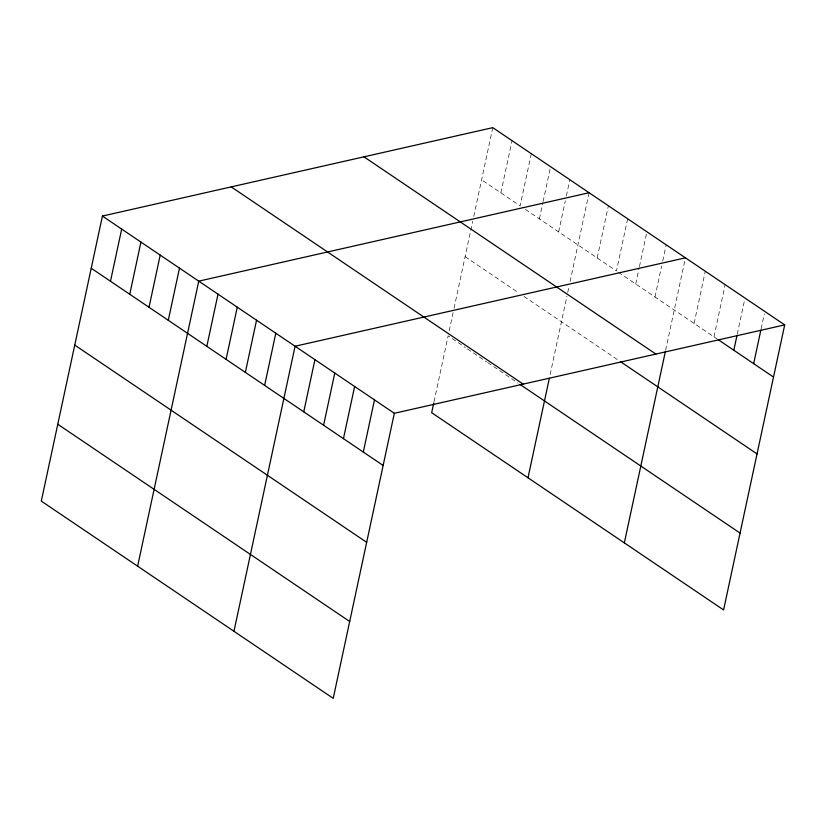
<?xml version="1.0" encoding="UTF-8"?>
<svg xmlns="http://www.w3.org/2000/svg" width="826" height="826" viewBox="0 0 826 826"><rect width="100%" height="100%" fill="white"/><g stroke="black" fill="none" stroke-linecap="round" stroke-linejoin="round"><path stroke-width="0.62" stroke-dasharray="4.13 3.1" d="M434.022 401.715L448.146 335.852L465.379 347.498M449.22 330.823L453.536 310.71M454.073 308.201L472.699 221.296M473.742 216.422L492.781 127.648M500.855 192.85L512.048 140.668M531.314 153.688L520.122 205.86L481.589 179.831M539.388 218.88L542.858 202.731M543.116 201.492L550.581 166.707M558.655 231.899L565.314 200.842M566.378 195.876L569.847 179.717M550.137 374.55L566.946 296.152M567.73 292.487L569.031 286.395M570.085 281.511L589.114 192.737M597.188 257.939L608.38 205.757M627.646 218.776L616.464 270.959L522.156 207.233M635.731 283.968L639.19 267.82M639.458 266.581L646.913 231.796M654.997 296.988L661.647 265.931M662.72 260.964L666.179 244.816M665.632 350.265L685.446 257.826M694.108 323.42L705.301 271.248M713.963 336.832L725.145 284.66M737.277 334.096L744.463 300.55M761.118 328.872L764.318 313.963M618.488 272.322L717.092 338.949M465.121 256.669L518.862 292.993M523.932 296.41L618.24 360.136M467.413 348.871L486.679 361.891M487.691 362.573L518.109 383.13"/><path stroke-width="1.24" d="M784.7 324.897L492.781 127.648L102.414 216.061L41.3 501.103L333.219 698.352L394.332 413.299L784.7 324.897L723.586 609.939L431.668 412.701L433.764 402.943M110.488 281.253L121.68 229.081M129.754 294.273L140.947 242.09M149.021 307.293L160.213 255.11M168.287 320.312L179.479 268.13M137.632 566.192L198.746 281.15L589.114 192.737M206.82 346.342L218.012 294.17M226.087 359.362L237.279 307.189M245.363 372.381L256.545 320.199M264.63 385.401L275.812 333.219M233.964 631.291L295.078 346.239L685.446 257.826M303.741 411.833L314.933 359.651M323.596 425.245L334.778 373.063M343.44 438.658L354.633 386.475M363.295 452.07L374.477 399.887M528 477.789L549.331 378.318M624.332 542.878L665.374 351.484M733.808 350.245L737.009 335.335M753.663 363.657L760.849 330.121M718.145 339.662L773.518 377.069M363.956 156.826L655.875 354.065M620.264 361.509L757.039 453.918M231.228 186.882L523.157 384.131M520.143 384.493L740.065 533.09M102.414 216.061L394.332 413.299M91.221 268.233L383.15 465.482M74.753 345.082L366.672 542.331M57.779 424.254L349.697 621.503"/></g></svg>
